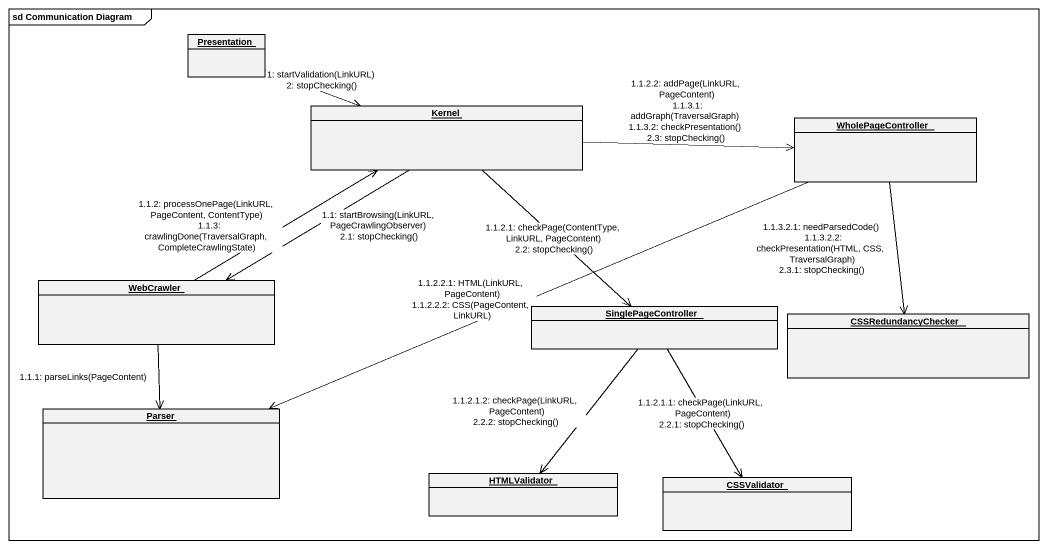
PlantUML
@startuml
mainframe sd Communication Diagram
hide circle
hide empty members
object Presentation
object Kernel
object WholePageController
object WebCrawler
object SinglePageController
object CSSRedundancyChecker
object Parser
object HTMLValidator
object CSSValidator
Presentation -right-> Kernel : 1: startValidation(LinkURL)\n2: stopChecking()
Kernel --> WebCrawler : 1.1: startBrowsing(LinkURL, PageCrawlingObserver)\n2.1: stopChecking()
WebCrawler --> Parser : 1.1.1: parseLinks(PageContent)
WebCrawler -up-> Kernel : 1.1.2: processOnePage(LinkURL, PageContent, ContentType)\n1.1.3: crawlingDone(TraversalGraph, CompleteCrawlingState)
Kernel --> SinglePageController : 1.1.2.1: checkPage(ContentType, LinkURL, PageContent)\n2.2: stopChecking()
SinglePageController --> CSSValidator : 1.1.2.1.1: checkPage(LinkURL, PageContent)\n2.2.1: stopChecking()
SinglePageController --> HTMLValidator : 1.1.2.1.2: checkPage(LinkURL, PageContent)\n2.2.2: stopChecking()
Kernel -right-> WholePageController : 1.1.2.2: addPage(LinkURL, PageContent)\n1.1.3.1: addGraph(TraversalGraph)\n1.1.3.2: checkPresentation()\n2.3: stopChecking()
WholePageController -left-> Parser : 1.1.2.2.1: HTML(LinkURL, PageContent)\n1.1.2.2.2: CSS(PageContent, LinkURL)
WholePageController --> CSSRedundancyChecker : 1.1.3.2.1: needParsedCode()\n1.1.3.2.2: checkPresentation(HTML, CSS, TraversalGraph)\n2.3.1: stopChecking()
@enduml
